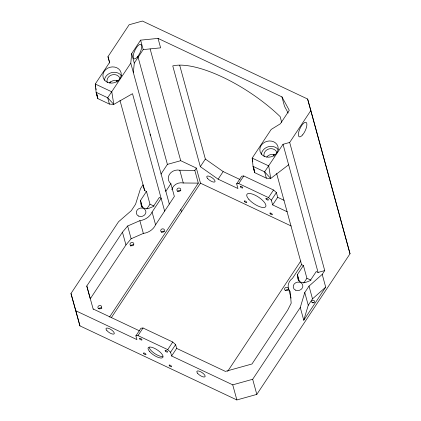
<?xml version="1.0" encoding="UTF-8"?>
<svg xmlns="http://www.w3.org/2000/svg" width="421" height="421" viewBox="0 0 421 421"><rect width="100%" height="100%" fill="white"/><g stroke="black" fill="none" stroke-linecap="round" stroke-linejoin="round"><path stroke-width="0.63" d="M169.321 204.048L130.778 63.161L131.689 53.609L140.609 40.153L158.038 38.4L281.933 96.877L289.28 110.328L280.36 123.785L271.192 129.436L252.195 158.101L253.058 166.374L254.784 172.694L266.346 178.157L270.724 178.462L288.632 164.785M133.362 72.607L134.273 63.055L131.689 53.609M146.808 208.984L149.981 204.196L146.492 191.444L144.635 190.566L143.024 184.819L140.503 188.619L135.567 204.248L131.326 210.647L118.564 221.72L70.975 293.516L75.806 310.766L136.925 339.615L135.894 335.837L137.983 335.595L167.716 349.63L170.579 352.214L171.615 355.992L232.734 384.841L252.679 379.284L300.273 307.493L304.772 292.516L309.014 286.122L322.212 274.387L324.733 270.587L289.68 142.445L310.84 110.523L307.619 99.024L142.43 21.05L129.131 24.755L107.971 56.677L109.702 63.024M300.273 307.493L303.757 320.239L308.261 305.267L312.503 298.868L325.701 287.138L322.212 274.387M109.734 82.705L110.444 81.627M130.778 63.161L107.687 97.761L109.418 104.082L113.796 104.387L132.515 93.683L164.643 211.116M134.273 63.055L143.193 49.594L140.609 40.153M141.851 207.058L140.498 200.491L146.492 191.444M160.985 174.084L167.405 164.39L180.704 160.69L196.344 168.074L194.818 170.379L179.793 170.242A8.873 7.678 -15.3 0 0 169.531 174.231A8.873 7.678 -15.3 0 0 170.873 183.698L174.362 196.449L155.57 224.798A14.456 12.509 -15.3 0 1 143.35 233.413L131.136 238.76L125.947 244.954L90.278 298.763L86.789 286.012L122.458 232.203L127.647 226.009L139.867 220.667A14.456 12.509 -15.3 0 0 152.086 212.047L161.154 198.365L159.296 197.486L153.297 206.532L148.624 208.427A6.347 5.489 -15.3 0 1 140.856 203.417M170.873 183.698L165.837 191.302L165.221 190.181M287.217 211.789L272.645 204.906L277.681 197.307L276.392 192.586L273.524 189.997L243.791 175.962L241.701 176.21L236.66 183.814L237.954 188.534L218.131 179.178L200.317 166.658L205.359 159.059L179.704 65.276M109.528 317.055L198.307 183.124L194.818 170.379M111.26 317.776L200.48 183.182L196.344 168.074M218.131 179.178L223.167 171.573L240.075 179.556M135.894 335.837L140.93 328.238L143.019 327.991L172.752 342.026L175.62 344.615L176.652 348.388L171.615 355.992M137.983 335.595L143.019 327.991M236.66 183.814L238.749 183.567L243.791 175.962M289.68 142.445L283.028 144.298L264.62 171.836L266.346 178.157M167.716 349.63L172.752 342.026M272.645 204.906L271.35 200.185L268.487 197.602L273.524 189.997M170.579 352.214L175.62 344.615M271.35 200.185L276.392 192.586M227.65 371.364L300.841 260.946M276.618 173.452L301.562 264.641L292.495 278.323A10.793 9.341 -15.3 0 0 290.19 291.621L291.185 303.204L287.648 310.177L251.979 363.986L225.382 371.39L176.652 348.388M298.478 280.807L297.426 274.566L303.425 265.519L301.562 264.641M303.736 283.059L306.909 278.265L303.425 265.519M303.757 320.239L325.701 287.138M70.975 293.516L79.937 325.875L236.87 399.95L256.815 394.398L350.025 253.768L310.84 110.523M297.963 278.918A6.347 5.489 -15.3 0 0 307.083 281.881L310.224 280.607L316.224 271.561L318.081 272.44L324.733 270.587M143.193 49.594L160.622 47.841L158.038 38.4M171.868 189.739A8.873 7.678 -15.3 0 1 183.282 182.988L198.307 183.124M107.971 56.677L109.581 62.429L95.262 84.026L96.125 92.304L97.856 98.625L109.418 104.082M277.681 197.307L284.096 200.333M238.749 183.567L268.487 197.602M200.48 183.182L291.19 225.998M149.981 204.196L154.054 206.116M306.909 278.265L310.982 280.191M93.23 309.014L139.588 330.895M205.359 159.059L223.167 171.573M149.981 134.462L150.592 135.583M288.19 113.044L284.512 106.318L281.933 96.877M350.025 253.768L307.619 99.024M86.789 286.012L93.236 309.33M281.691 122.29L280.128 116.585A83.374 29.723 33.5 0 0 172.757 65.908L200.317 166.658M283.028 144.298L318.081 272.44M273.555 154.381L274.076 156.27M309.014 286.122L312.503 298.868M304.772 292.516L308.261 305.267M297.426 274.566L299.252 281.244M297.784 277.492L298.615 280.528M288.432 288.406L291.09 298.121M254.784 172.694L253.058 166.374L264.62 171.836L270.724 178.462L268.714 165.9L252.195 158.101L252.795 161.869M252.679 379.284L256.815 394.398M150.134 48.936L180.704 160.69M179.793 170.242L183.282 182.988M232.734 384.841L236.87 399.95M180.835 209.484L181.477 211.842M137.872 56.43L167.405 164.39M116.606 80.227L117.117 82.09M152.086 212.047L155.57 224.798M119.99 100.477L144.635 190.566M140.498 200.491L142.324 207.169M139.867 220.667L143.35 233.413M97.856 98.625L96.125 92.304L107.687 97.761L113.796 104.387L111.781 91.825L95.262 84.026L95.767 87.168M127.647 226.009L131.136 238.76M122.458 232.203L125.947 244.954M75.806 310.766L79.937 325.875M253.6 166.895L254.205 170.663M95.967 88.426L96.167 89.678M96.872 94.078L97.277 96.588M313.024 302.831A1.463 1.268 -15.3 0 1 314.129 302.657M285.491 290.527A1.952 1.689 -15.3 0 0 288.438 288.922A1.952 1.689 -15.3 0 0 285.575 287.569A1.952 1.689 -15.3 0 0 285.491 290.527A1.952 1.689 -15.3 0 1 288.153 289.848M177.815 191.297A1.952 1.689 -15.3 0 1 180.867 190.813M130.71 246.122A1.952 1.689 -15.3 0 1 133.573 244.959M161.611 232.113A1.952 1.689 -15.3 0 1 164.274 231.371M98.798 308.767A1.952 1.689 -15.3 0 1 101.85 308.283M264.093 156.233A6.636 5.741 -15.3 0 1 268.94 148.923A6.636 5.741 -15.3 0 1 276.881 152.67M266.74 157.028A6.636 5.741 -15.3 0 1 274.966 154.739M261.336 154.328A9.273 8.02 -15.3 0 1 268.324 146.729A9.273 8.02 -15.3 0 1 278.255 149.618M107.166 82.158A6.636 5.741 -15.3 0 1 112.007 74.849A6.636 5.741 -15.3 0 1 119.953 78.601M109.813 82.953A6.636 5.741 -15.3 0 1 118.533 80.874M104.403 80.253A9.273 8.02 -15.3 0 1 111.686 72.575A9.273 8.02 -15.3 0 1 121.627 75.975M162.648 356.492A8.783 3.131 33.5 0 1 154.796 353.587A8.783 3.131 33.5 0 1 149.134 347.499M312.319 302.688A1.463 1.268 -15.3 0 0 314.524 301.483A1.463 1.268 -15.3 0 0 312.377 300.473A1.463 1.268 -15.3 0 0 312.319 302.688M295.505 290.137A4.878 4.221 -15.3 0 0 302.862 286.127A4.878 4.221 -15.3 0 0 295.71 282.749A4.878 4.221 -15.3 0 0 295.505 290.137M266.156 199.07A1.463 0.521 33.5 0 0 268.303 200.086A1.463 0.521 33.5 0 0 266.935 198.512A1.463 0.521 33.5 0 0 266.156 199.07M207.653 178.546A4.878 1.742 33.5 0 0 214.805 181.925A4.878 1.742 33.5 0 0 210.258 176.694A4.878 1.742 33.5 0 0 207.653 178.546M248.848 199.333A11.225 3.999 33.5 0 0 265.298 207.095A11.225 3.999 33.5 0 0 254.847 195.07A11.225 3.999 33.5 0 0 248.848 199.333M270.266 213.826A1.463 0.521 33.5 0 0 272.355 214.673A1.463 0.521 33.5 0 0 270.787 213.084A1.463 0.521 33.5 0 0 270.266 213.826M244.554 201.622A1.463 0.521 33.5 0 0 246.701 202.633A1.463 0.521 33.5 0 0 245.338 201.064A1.463 0.521 33.5 0 0 244.554 201.622M240.549 186.987A1.463 0.521 33.5 0 0 242.696 187.998A1.463 0.521 33.5 0 0 241.333 186.429A1.463 0.521 33.5 0 0 240.549 186.987M130.91 245.638A1.952 1.689 -15.3 0 0 133.852 244.033A1.952 1.689 -15.3 0 0 130.994 242.685A1.952 1.689 -15.3 0 0 130.91 245.638M138.577 216.062A4.878 4.221 -15.3 0 0 145.934 212.052A4.878 4.221 -15.3 0 0 138.777 208.674A4.878 4.221 -15.3 0 0 138.577 216.062M161.617 232.055A1.952 1.689 -15.3 0 0 164.553 230.445A1.952 1.689 -15.3 0 0 161.69 229.098A1.952 1.689 -15.3 0 0 161.617 232.055M177.815 191.239A1.952 1.689 -15.3 0 0 180.756 189.634A1.952 1.689 -15.3 0 0 177.894 188.282A1.952 1.689 -15.3 0 0 177.815 191.239M302.583 134.93A8.004 2.826 -64.7 0 0 306.346 122.553A8.004 2.826 -64.7 0 0 298.963 131.247A8.004 2.826 -64.7 0 0 302.583 134.93M264.23 156.296A9.273 8.02 -15.3 0 0 278.207 148.676A9.273 8.02 -15.3 0 0 264.614 142.261A9.273 8.02 -15.3 0 0 264.23 156.296M107.302 82.227A9.273 8.02 -15.3 0 0 121.274 74.601A9.273 8.02 -15.3 0 0 107.687 68.186A9.273 8.02 -15.3 0 0 107.302 82.227M137.393 56.956A8.004 2.826 -64.7 0 0 141.156 44.579A8.004 2.826 -64.7 0 0 133.773 53.272A8.004 2.826 -64.7 0 0 137.393 56.956M197.733 373.459A4.878 1.742 33.5 0 0 204.89 376.837A4.878 1.742 33.5 0 0 200.343 371.606A4.878 1.742 33.5 0 0 197.733 373.459M149.702 351.614A8.783 3.131 33.5 0 0 162.58 357.687A8.783 3.131 33.5 0 0 154.396 348.278A8.783 3.131 33.5 0 0 149.702 351.614M143.787 353.651A1.463 0.521 33.5 0 0 145.929 354.661A1.463 0.521 33.5 0 0 144.566 353.093A1.463 0.521 33.5 0 0 143.787 353.651M139.783 339.01A1.463 0.521 33.5 0 0 141.924 340.026A1.463 0.521 33.5 0 0 140.561 338.458A1.463 0.521 33.5 0 0 139.783 339.01M169.495 365.849A1.463 0.521 33.5 0 0 171.584 366.702A1.463 0.521 33.5 0 0 170.016 365.112A1.463 0.521 33.5 0 0 169.495 365.849M165.385 351.098A1.463 0.521 33.5 0 0 167.532 352.109A1.463 0.521 33.5 0 0 166.169 350.54A1.463 0.521 33.5 0 0 165.385 351.098M106.881 330.574A4.878 1.742 33.5 0 0 114.033 333.953A4.878 1.742 33.5 0 0 109.486 328.722A4.878 1.742 33.5 0 0 106.881 330.574M98.798 308.709A1.952 1.689 -15.3 0 0 101.74 307.104A1.952 1.689 -15.3 0 0 98.877 305.751A1.952 1.689 -15.3 0 0 98.798 308.709"/></g></svg>
